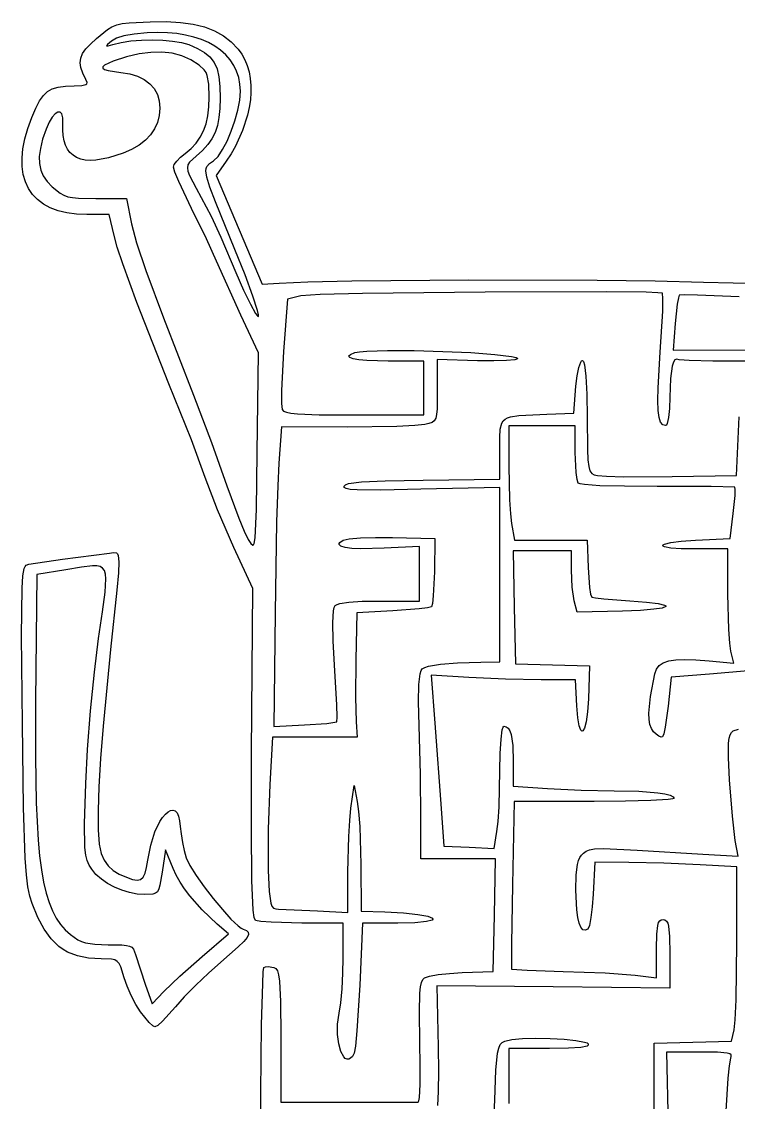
# Model space of a CAD drawing. Extents: x 412 to 1363, y 27 to 567.
# Drawn here: x 412.5 to 619.1, y 206.5 to 518 of the extents above; entities that cross this region are included whole.
import ezdxf

# ---------------------------------------------------------------- set-up
doc = ezdxf.new("R2010")
doc.units = 0

msp = doc.modelspace()

# ---------------------------------------------------------------- linework, layer by layer
at = {"layer": 'Layer 1'}
for p, q in [((439.877803, 517.103623), (441.480821, 517.471768)), ((441.480821, 517.471768), (443.499453, 517.705523)), ((443.499453, 517.705523), (449.49784, 517.99274)), ((449.49784, 517.99274), (454.129234, 518.039152)), ((454.129234, 518.039152), (458.263938, 517.814208)), ((458.263938, 517.814208), (461.942866, 517.305132)), ((461.942866, 517.305132), (465.206928, 516.49915)), ((434.05044, 513.17276), (437.204321, 515.741286)), ((437.204321, 515.741286), (438.511826, 516.545368)), ((438.511826, 516.545368), (439.877803, 517.103623)), ((444.951415, 514.433833), (441.980616, 513.931271)), ((448.69819, 514.7782), (444.951415, 514.433833)), ((451.66342, 514.883043), (448.69819, 514.7782)), ((454.492499, 514.811388), (451.66342, 514.883043)), ((457.177817, 514.568009), (454.492499, 514.811388)), ((459.711763, 514.157677), (457.177817, 514.568009)), ((462.086728, 513.585162), (459.711763, 514.157677)), ((465.206928, 516.49915), (468.097034, 515.383487)), ((468.097034, 515.383487), (470.654098, 513.94537)), ((430.976283, 510.160339), (432.301174, 511.586597)), ((432.301174, 511.586597), (434.05044, 513.17276)), ((437.236419, 511.472), (436.92308, 511.03146)), ((436.92308, 511.03146), (437.432408, 511.048082)), ((438.33769, 512.44484), (437.236419, 511.472)), ((437.432408, 511.048082), (438.79914, 511.44673)), ((439.77848, 513.268834), (438.33769, 512.44484)), ((438.79914, 511.44673), (441.215753, 512.044875)), ((441.980616, 513.931271), (439.77848, 513.268834)), ((441.215753, 512.044875), (443.993553, 512.470311)), ((443.993553, 512.470311), (446.996727, 512.723246)), ((446.996727, 512.723246), (450.089465, 512.803889)), ((450.089465, 512.803889), (453.135956, 512.71245)), ((453.135956, 512.71245), (456.00039, 512.449137)), ((456.00039, 512.449137), (458.546955, 512.014161)), ((458.546955, 512.014161), (460.63984, 511.40773)), ((460.63984, 511.40773), (463.149917, 510.337482)), ((464.2951, 512.855236), (462.086728, 513.585162)), ((466.32927, 511.972671), (464.2951, 512.855236)), ((468.181627, 510.942237), (466.32927, 511.972671)), ((469.844562, 509.768708), (468.181627, 510.942237)), ((470.654098, 513.94537), (472.919029, 512.172022)), ((472.919029, 512.172022), (474.93274, 510.05067)), ((429.534117, 507.532779), (430.05939, 508.830296)), ((430.05939, 508.830296), (430.976283, 510.160339)), ((442.716259, 507.88868), (438.89949, 506.65418)), ((446.319724, 508.730461), (442.716259, 507.88868)), ((449.712747, 509.179392), (446.319724, 508.730461)), ((452.898189, 509.235343), (449.712747, 509.179392)), ((455.878912, 508.898181), (452.898189, 509.235343)), ((458.657779, 508.167778), (455.878912, 508.898181)), ((461.237651, 507.044001), (458.657779, 508.167778)), ((463.149917, 510.337482), (465.175527, 509.177181)), ((465.175527, 509.177181), (466.761872, 507.849937)), ((466.761872, 507.849937), (467.95415, 506.27886)), ((471.310462, 508.456853), (469.844562, 509.768708)), ((472.57172, 507.011445), (471.310462, 508.456853)), ((474.93274, 510.05067), (475.962976, 508.625696)), ((475.962976, 508.625696), (476.820071, 507.061445)), ((429.384087, 506.204097), (429.534117, 507.532779)), ((429.592923, 504.78056), (429.384087, 506.204097)), ((430.144246, 503.198477), (429.592923, 504.78056)), ((435.854806, 505.046994), (435.85404, 504.634571)), ((436.366042, 505.515928), (435.854806, 505.046994)), ((438.89949, 506.65418), (436.366042, 505.515928)), ((463.62139, 505.52672), (461.237651, 507.044001)), ((465.113377, 504.147355), (463.62139, 505.52672)), ((467.95415, 506.27886), (468.797562, 504.387061)), ((473.620723, 505.437255), (472.57172, 507.011445)), ((474.449862, 503.739054), (473.620723, 505.437255)), ((476.820071, 507.061445), (477.505434, 505.370865)), ((477.505434, 505.370865), (478.02047, 503.566906)), ((431.02168, 501.39416), (430.144246, 503.198477)), ((435.85404, 504.634571), (436.368852, 504.27095)), ((436.368852, 504.27095), (437.404351, 503.948419)), ((437.404351, 503.948419), (441.05784, 503.39578)), ((441.05784, 503.39578), (443.63788, 502.969042)), ((443.63788, 502.969042), (445.899562, 502.281162)), ((445.899562, 502.281162), (447.83488, 501.339461)), ((465.621231, 503.37246), (465.113377, 504.147355)), ((465.995094, 502.461806), (465.621231, 503.37246)), ((466.415146, 499.996379), (465.995094, 502.461806)), ((468.797562, 504.387061), (469.337308, 502.097649)), ((469.337308, 502.097649), (469.618587, 499.333735)), ((475.051526, 501.921613), (474.449862, 503.739054)), ((475.418106, 499.989705), (475.051526, 501.921613)), ((478.02047, 503.566906), (478.366586, 501.662517)), ((478.366586, 501.662517), (478.54519, 499.670649)), ((419.928471, 497.902267), (421.315821, 498.68046)), ((421.315821, 498.68046), (423.0026, 499.160891)), ((423.0026, 499.160891), (425.084847, 499.415501)), ((425.084847, 499.415501), (427.6586, 499.51623)), ((427.6586, 499.51623), (429.822382, 499.623091)), ((429.822382, 499.623091), (430.99788, 499.912386)), ((430.99788, 499.912386), (431.264839, 500.15325)), ((431.344508, 500.473086), (431.02168, 501.39416)), ((431.264839, 500.15325), (431.344508, 500.473086)), ((447.83488, 501.339461), (449.435829, 500.15126)), ((449.435829, 500.15126), (450.694404, 498.72388)), ((450.694404, 498.72388), (451.602601, 497.064643)), ((466.52214, 496.27738), (466.415146, 499.996379)), ((469.618587, 499.333735), (469.6866, 496.01843)), ((475.54199, 497.9481), (475.418106, 499.989705)), ((478.54519, 499.670649), (478.557689, 497.604251)), ((417.667907, 495.164843), (418.744513, 496.754375)), ((418.744513, 496.754375), (419.928471, 497.902267)), ((451.602601, 497.064643), (452.152415, 495.180869)), ((466.428319, 493.443903), (466.52214, 496.27738)), ((469.6866, 496.01843), (469.593718, 493.014682)), ((474.799474, 492.496938), (475.345545, 495.381546)), ((475.345545, 495.381546), (475.54199, 497.9481)), ((478.405489, 495.476271), (478.089997, 493.299661)), ((478.557689, 497.604251), (478.405489, 495.476271)), ((415.4526, 490.3731), (416.602615, 493.061731)), ((416.602615, 493.061731), (417.667907, 495.164843)), ((452.152415, 495.180869), (452.33584, 493.07988)), ((452.33584, 493.07988), (452.163347, 490.96912)), ((466.138641, 490.898576), (466.428319, 493.443903)), ((469.593718, 493.014682), (469.337795, 490.4103)), ((473.968673, 489.462427), (474.799474, 492.496938)), ((478.089997, 493.299661), (477.612621, 491.087368)), ((414.288582, 487.218567), (415.4526, 490.3731)), ((421.25763, 490.49739), (420.379663, 489.022911)), ((422.121376, 491.490827), (421.25763, 490.49739)), ((422.918645, 491.986356), (422.121376, 491.490827)), ((423.597181, 491.967116), (422.918645, 491.986356)), ((424.10473, 491.416244), (423.597181, 491.967116)), ((424.389034, 490.316876), (424.10473, 491.416244)), ((424.39784, 488.65215), (424.389034, 490.316876)), ((452.163347, 490.96912), (451.652694, 488.987585)), ((465.640785, 488.612545), (466.138641, 490.898576)), ((469.337795, 490.4103), (468.889918, 488.135303)), ((472.918039, 486.446168), (473.968673, 489.462427)), ((477.612621, 491.087368), (476.177844, 486.607536)), ((413.427973, 484.2237), (414.288582, 487.218567)), ((419.53973, 487.08425), (418.541618, 484.125972)), ((420.379663, 489.022911), (419.53973, 487.08425)), ((424.337327, 486.842889), (424.39784, 488.65215)), ((424.438027, 485.199583), (424.337327, 486.842889)), ((450.808493, 487.140853), (449.635359, 485.434506)), ((451.652694, 488.987585), (450.808493, 487.140853)), ((463.971244, 484.702947), (464.922426, 486.556954)), ((464.922426, 486.556954), (465.640785, 488.612545)), ((468.221174, 486.119709), (467.302649, 484.293536)), ((468.889918, 488.135303), (468.221174, 486.119709)), ((471.712467, 483.616312), (472.918039, 486.446168)), ((476.177844, 486.607536), (474.112411, 482.140371)), ((412.867337, 481.394552), (413.427973, 484.2237)), ((418.541618, 484.125972), (417.882452, 481.506191)), ((424.6981, 483.723136), (424.438027, 485.199583)), ((425.115709, 482.41445), (424.6981, 483.723136)), ((448.137903, 483.874125), (446.320739, 482.46529)), ((449.635359, 485.434506), (448.137903, 483.874125)), ((461.321118, 481.484266), (462.774915, 483.02167)), ((462.774915, 483.02167), (463.971244, 484.702947)), ((467.302649, 484.293536), (466.105431, 482.586803)), ((470.416854, 481.141013), (471.712467, 483.616312)), ((412.603237, 478.737172), (412.867337, 481.394552)), ((417.882452, 481.506191), (417.566854, 479.181357)), ((425.689015, 481.27443), (425.115709, 482.41445)), ((426.416181, 480.303979), (425.689015, 481.27443)), ((427.295369, 479.504001), (426.416181, 480.303979)), ((441.74574, 480.12458), (437.551885, 478.753302)), ((444.188481, 481.213581), (441.74574, 480.12458)), ((446.320739, 482.46529), (444.188481, 481.213581)), ((458.281573, 478.974751), (459.59753, 480.06188)), ((459.59753, 480.06188), (461.321118, 481.484266)), ((464.600606, 480.929528), (462.75926, 479.25173)), ((466.105431, 482.586803), (464.600606, 480.929528)), ((469.096096, 479.188425), (470.416854, 481.141013)), ((472.846717, 479.943913), (471.42758, 477.78947)), ((474.112411, 482.140371), (472.846717, 479.943913)), ((412.632238, 476.257611), (412.603237, 478.737172)), ((417.566854, 479.181357), (417.599444, 477.10792)), ((417.599444, 477.10792), (417.984845, 475.24233)), ((428.32474, 478.8754), (427.295369, 479.504001)), ((429.502456, 478.419079), (428.32474, 478.8754)), ((430.82668, 478.135941), (429.502456, 478.419079)), ((432.295573, 478.026891), (430.82668, 478.135941)), ((433.907296, 478.092832), (432.295573, 478.026891)), ((437.551885, 478.753302), (433.907296, 478.092832)), ((456.20834, 476.0906), (456.475769, 476.858803)), ((456.475769, 476.858803), (457.203916, 477.863623)), ((457.203916, 477.863623), (458.281573, 478.974751)), ((460.43004, 476.743409), (460.274479, 475.926348)), ((460.895994, 477.502529), (460.43004, 476.743409)), ((462.75926, 479.25173), (460.895994, 477.502529)), ((465.895296, 476.261636), (466.659328, 477.105147)), ((466.659328, 477.105147), (467.81509, 477.9267)), ((467.81509, 477.9267), (469.096096, 479.188425)), ((471.42758, 477.78947), (468.57083, 473.72207)), ((412.950902, 473.96192), (412.632238, 476.257611)), ((413.555793, 471.856149), (412.950902, 473.96192)), ((417.984845, 475.24233), (418.727678, 473.541039)), ((418.727678, 473.541039), (419.832566, 471.960495)), ((456.62488, 474.693443), (456.20834, 476.0906)), ((457.759024, 471.976114), (456.62488, 474.693443)), ((460.274479, 475.926348), (460.429265, 474.950151)), ((460.429265, 474.950151), (460.894355, 473.713622)), ((460.894355, 473.713622), (462.75526, 470.05479)), ((465.601577, 475.068267), (465.684736, 475.729177)), ((465.85675, 473.197138), (465.601577, 475.068267)), ((465.684736, 475.729177), (465.895296, 476.261636)), ((468.57083, 473.72207), (475.2098, 458.02677)), ((414.443475, 469.94635), (413.555793, 471.856149)), ((419.832566, 471.960495), (421.30413, 470.45715)), ((421.30413, 470.45715), (423.602838, 468.589015)), ((461.48725, 464.1484), (457.759024, 471.976114)), ((466.739398, 470.320347), (465.85675, 473.197138)), ((415.61051, 468.238573), (414.443475, 469.94635)), ((417.053463, 466.738868), (415.61051, 468.238573)), ((423.602838, 468.589015), (424.656801, 467.993518)), ((424.656801, 467.993518), (425.81055, 467.579941)), ((425.81055, 467.579941), (427.186622, 467.315443)), ((427.186622, 467.315443), (428.907552, 467.167179)), ((462.75526, 470.05479), (467.09257, 461.92829)), ((468.328101, 466.109995), (466.739398, 470.320347)), ((418.768897, 465.453286), (417.053463, 466.738868)), ((420.753375, 464.387878), (418.768897, 465.453286)), ((423.003461, 463.548695), (420.753375, 464.387878)), ((428.907552, 467.167179), (433.87413, 467.08798)), ((433.87413, 467.08798), (442.666, 467.088)), ((442.666, 467.088), (444.18686, 459.73756)), ((473.938, 452.377), (468.328101, 466.109995)), ((425.515718, 462.941787), (423.003461, 463.548695)), ((428.28671, 462.573205), (425.515718, 462.941787)), ((431.313, 462.449), (428.28671, 462.573205)), ((437.70177, 462.44879), (431.313, 462.449)), ((439.10783, 456.39861), (437.70177, 462.44879)), ((465.774605, 455.388802), (461.48725, 464.1484)), ((467.09257, 461.92829), (469.879079, 455.886715)), ((444.18686, 459.73756), (445.555108, 454.295428)), ((475.2098, 458.02677), (481.84873, 442.33147)), ((440.06074, 453.000493), (439.10783, 456.39861)), ((468.66948, 449.0339), (465.774605, 455.388802)), ((469.879079, 455.886715), (474.25702, 445.70739)), ((441.615948, 448.220689), (440.06074, 453.000493)), ((445.555108, 454.295428), (448.253998, 446.272606)), ((473.93786, 452.37519), (473.938, 452.377)), ((476.875743, 445.023052), (473.93786, 452.37519)), ((475.659, 433.4713), (468.66948, 449.0339)), ((445.67172, 437.05491), (441.615948, 448.220689)), ((448.253998, 446.272606), (453.379719, 432.634537)), ((474.25702, 445.70739), (476.473149, 440.648571)), ((479.136478, 438.930506), (476.875743, 445.023052)), ((481.84873, 442.33147), (486.7543, 442.69409)), ((486.7543, 442.69409), (494.978033, 443.064326)), ((494.978033, 443.064326), (507.629681, 443.344066)), ((507.629681, 443.344066), (541.391975, 443.621176)), ((541.391975, 443.621176), (578.391681, 443.503661)), ((578.391681, 443.503661), (595.090095, 443.290119)), ((595.090095, 443.290119), (608.9793, 442.96976)), ((608.9793, 442.96976), (648.273278, 441.983933)), ((476.473149, 440.648571), (478.433119, 436.577629)), ((498.502684, 439.354181), (492.94543, 439.00965)), ((510.723872, 439.657941), (498.502684, 439.354181)), ((546.099107, 440.079831), (510.723872, 439.657941)), ((580.953255, 440.148683), (546.099107, 440.079831)), ((592.523082, 440.011146), (580.953255, 440.148683)), ((595.852862, 439.892461), (592.523082, 440.011146)), ((597.16843, 439.73786), (595.852862, 439.892461)), ((597.312596, 438.240482), (597.16843, 439.73786)), ((603.542778, 439.260918), (602.0117, 439.1656)), ((607.312775, 439.20138), (603.542778, 439.260918)), ((454.882596, 413.61824), (445.67172, 437.05491)), ((478.433119, 436.577629), (479.924389, 433.909567)), ((480.497043, 434.731352), (479.136478, 438.930506)), ((489.07774, 438.06351), (487.97662, 422.90911)), ((492.94543, 439.00965), (489.07774, 438.06351)), ((597.246545, 434.534551), (597.312596, 438.240482)), ((601.457879, 436.60287), (600.88392, 431.04761)), ((601.755802, 438.391478), (601.457879, 436.60287)), ((602.0117, 439.1656), (601.755802, 438.391478)), ((619.3004, 438.68129), (607.312775, 439.20138)), ((480.73979, 422.55116), (475.659, 433.4713)), ((479.924389, 433.909567), (480.427843, 433.231305)), ((480.427843, 433.231305), (480.73442, 433.05939)), ((480.770069, 433.53986), (480.497043, 434.731352)), ((480.73442, 433.05939), (480.770069, 433.53986)), ((596.5632, 422.72936), (597.246545, 434.534551)), ((453.379719, 432.634537), (462.02846, 410.34666)), ((600.88392, 431.04761), (600.2955, 423.36129)), ((480.39675, 393.75236), (480.73979, 422.55116)), ((487.97662, 422.90911), (487.415904, 411.754004)), ((506.799093, 421.662612), (507.272925, 422.125692)), ((506.843003, 421.446726), (506.799093, 421.662612)), ((507.067542, 421.242965), (506.843003, 421.446726)), ((508.038757, 420.876888), (507.067542, 421.242965)), ((507.272925, 422.125692), (508.52855, 422.62207)), ((509.673225, 420.574516), (508.038757, 420.876888)), ((508.52855, 422.62207), (509.882386, 422.875747)), ((511.93143, 420.345987), (509.673225, 420.574516)), ((509.882386, 422.875747), (511.985853, 423.061951)), ((511.985853, 423.061951), (517.97973, 423.248666)), ((517.97973, 423.248666), (525.586279, 423.215664)), ((525.586279, 423.215664), (533.881599, 422.99639)), ((543.86885, 420.30626), (532.26515, 420.66694)), ((532.26515, 420.66694), (532.26583, 411.65957)), ((533.881599, 422.99639), (541.941787, 422.624293)), ((541.941787, 422.624293), (548.842943, 422.132819)), ((548.842943, 422.132819), (553.661165, 421.555415)), ((554.61338, 420.557481), (552.214456, 420.322053)), ((553.661165, 421.555415), (555.000456, 421.244943)), ((555.252177, 420.725822), (554.61338, 420.557481)), ((555.000456, 421.244943), (555.47255, 420.92553)), ((555.47255, 420.92553), (555.252177, 420.725822)), ((595.942979, 412.4646), (596.5632, 422.72936)), ((600.2955, 423.36129), (631.1845, 423.42639)), ((601.351014, 420.758758), (600.786748, 420.512786)), ((602.01573, 420.60138), (601.351014, 420.758758)), ((604.844338, 420.385039), (602.01573, 420.60138)), ((518.161, 420.151), (511.93143, 420.345987)), ((528.399, 420.151), (518.161, 420.151)), ((528.399, 412.413), (528.399, 420.151)), ((548.543654, 420.233545), (543.86885, 420.30626)), ((552.214456, 420.322053), (548.543654, 420.233545)), ((572.587634, 415.974299), (573.06319, 418.371821)), ((573.06319, 418.371821), (573.607558, 419.91517)), ((573.607558, 419.91517), (573.888988, 420.302559)), ((573.888988, 420.302559), (574.16775, 420.39964)), ((574.16775, 420.39964), (574.450275, 420.051773)), ((574.450275, 420.051773), (574.704927, 419.15115)), ((574.704927, 419.15115), (575.120242, 415.819599)), ((599.944994, 418.752414), (599.461318, 415.203499)), ((600.319289, 419.84887), (599.944994, 418.752414)), ((600.786748, 420.512786), (600.319289, 419.84887)), ((611.696142, 420.216175), (604.844338, 420.385039)), ((633.35593, 420.08879), (611.696142, 420.216175)), ((572.23388, 412.92731), (572.587634, 415.974299)), ((575.120242, 415.819599), (575.392957, 410.660919)), ((599.461318, 415.203499), (599.30657, 409.74928)), ((461.39732, 397.45411), (454.882596, 413.61824)), ((487.415904, 411.754004), (487.414172, 408.008605)), ((528.399, 404.676), (528.399, 412.413)), ((532.26583, 411.65957), (532.207967, 406.462279)), ((571.58928, 405.18984), (572.23388, 412.92731)), ((595.865604, 408.787446), (595.942979, 412.4646)), ((462.02846, 410.34666), (467.169231, 396.718343)), ((575.392957, 410.660919), (575.50233, 403.93104)), ((595.951246, 405.96799), (595.865604, 408.787446)), ((599.30657, 409.74928), (599.210256, 406.510159)), ((487.414172, 408.008605), (487.61409, 406.21501)), ((487.61409, 406.21501), (488.002158, 405.783169)), ((488.002158, 405.783169), (488.786439, 405.437105)), ((488.786439, 405.437105), (490.084136, 405.168127)), ((490.084136, 405.168127), (492.01245, 404.967544)), ((492.01245, 404.967544), (498.229731, 404.736795)), ((532.207967, 406.462279), (532.074036, 404.833432)), ((563.8539, 404.9243), (571.58928, 405.18984)), ((596.205802, 403.921893), (595.951246, 405.96799)), ((599.210256, 406.510159), (598.944345, 403.920174)), ((498.229731, 404.736795), (508.37589, 404.67533)), ((508.37589, 404.67533), (528.399, 404.676)), ((528.7211, 401.88929), (525.852502, 401.595816)), ((529.885565, 402.159599), (528.7211, 401.88929)), ((530.762259, 402.47672), (529.885565, 402.159599)), ((531.392014, 402.9531), (530.762259, 402.47672)), ((531.815662, 403.701189), (531.392014, 402.9531)), ((532.074036, 404.833432), (531.815662, 403.701189)), ((550.450872, 400.586854), (550.885281, 402.311622)), ((550.885281, 402.311622), (551.272249, 402.949401)), ((551.272249, 402.949401), (551.802068, 403.459465)), ((551.802068, 403.459465), (552.496991, 403.858332)), ((552.496991, 403.858332), (553.379276, 404.162519)), ((553.379276, 404.162519), (555.794954, 404.552918)), ((555.794954, 404.552918), (563.8539, 404.9243)), ((575.50233, 403.93104), (575.580128, 394.670768)), ((596.635168, 402.564815), (596.205802, 403.921893)), ((597.245238, 401.812417), (596.635168, 402.564815)), ((598.543381, 402.202511), (598.30305, 401.740548)), ((598.944345, 403.920174), (598.543381, 402.202511)), ((618.91734, 395.69943), (619.29059, 404.1581)), ((487.3588, 401.19653), (486.60398, 390.81443)), ((506.2673, 401.16143), (487.3588, 401.19653)), ((520.662819, 401.360761), (506.2673, 401.16143)), ((525.852502, 401.595816), (520.662819, 401.360761)), ((550.320794, 398.153025), (550.450872, 400.586854)), ((562.438, 401.579), (552.895, 401.579)), ((552.895, 401.579), (552.895, 389.859)), ((571.98081, 401.57894), (562.438, 401.579)), ((572.01981, 393.85745), (571.98081, 401.57894)), ((598.04191, 401.58036), (597.245238, 401.812417)), ((598.30305, 401.740548), (598.04191, 401.58036)), ((465.35077, 386.62821), (461.39732, 397.45411)), ((467.169231, 396.718343), (471.6174, 384.23436)), ((550.317, 394.878), (550.320794, 398.153025)), ((618.54409, 387.2408), (618.91734, 395.69943)), ((480.159984, 377.415597), (480.39675, 393.75236)), ((550.3171, 386.15266), (550.317, 394.878)), ((572.293736, 388.084081), (572.01981, 393.85745)), ((575.580128, 394.670768), (575.701644, 391.774019)), ((486.60398, 390.81443), (486.285654, 384.195177)), ((552.895, 389.859), (553.135801, 380.175652)), ((575.701644, 391.774019), (575.921762, 389.784515)), ((575.921762, 389.784515), (576.273124, 388.515995)), ((468.962569, 377.316938), (465.35077, 386.62821)), ((572.569461, 386.078695), (572.293736, 388.084081)), ((576.273124, 388.515995), (576.788371, 387.782199)), ((576.788371, 387.782199), (577.500146, 387.396868)), ((577.500146, 387.396868), (578.44109, 387.17374)), ((578.44109, 387.17374), (581.03257, 386.983232)), ((581.03257, 386.983232), (585.949691, 386.87384)), ((585.949691, 386.87384), (599.93929, 386.93043)), ((599.93929, 386.93043), (618.54409, 387.2408)), ((471.6174, 384.23436), (475.068781, 374.875129)), ((486.285654, 384.195177), (485.976929, 373.847266)), ((505.4511, 384.14485), (505.843406, 384.539048)), ((505.473177, 383.739012), (505.4511, 384.14485)), ((506.008189, 383.428081), (505.473177, 383.739012)), ((505.843406, 384.539048), (506.731064, 384.866724)), ((507.191747, 383.206561), (506.008189, 383.428081)), ((506.731064, 384.866724), (510.401343, 385.353546)), ((509.159463, 383.068958), (507.191747, 383.206561)), ((510.401343, 385.353546), (517.279749, 385.667398)), ((527.5841, 383.2478), (515.989805, 383.023518)), ((517.279749, 385.667398), (528.1841, 385.87036)), ((550.317, 383.794), (527.5841, 383.2478)), ((528.1841, 385.87036), (550.3171, 386.15266)), ((550.317, 358.641), (550.317, 383.794)), ((572.89923, 385.04633), (572.569461, 386.078695)), ((573.451876, 384.799448), (572.89923, 385.04633)), ((574.691025, 384.587627), (573.451876, 384.799448)), ((579.165018, 384.271862), (574.691025, 384.587627)), ((586.193566, 384.104429), (579.165018, 384.271862)), ((595.64903, 384.09072), (586.193566, 384.104429)), ((611.258696, 384.075711), (595.64903, 384.09072)), ((618.02383, 383.85131), (611.258696, 384.075711)), ((618.134985, 383.138371), (618.02383, 383.85131)), ((515.989805, 383.023518), (509.159463, 383.068958)), ((553.135801, 380.175652), (553.396479, 376.135707)), ((617.60185, 376.27979), (618.092448, 381.473176)), ((618.092448, 381.473176), (618.134985, 383.138371)), ((473.63954, 366.51081), (468.962569, 377.316938)), ((479.802256, 369.273089), (480.159984, 377.415597)), ((475.068781, 374.875129), (476.630939, 371.157958)), ((485.976929, 373.847266), (485.52936, 347.63303)), ((553.396479, 376.135707), (553.71483, 373.3524)), ((616.71308, 369.08157), (617.60185, 376.27979)), ((476.630939, 371.157958), (477.81301, 368.75946)), ((553.71483, 373.3524), (554.5347, 368.56591)), ((477.81301, 368.75946), (478.54071, 367.604833)), ((478.54071, 367.604833), (479.095841, 367.121991)), ((479.317588, 367.218539), (479.506867, 367.586292)), ((479.506867, 367.586292), (479.802256, 369.273089)), ((504.006667, 367.302231), (504.018953, 367.581762)), ((504.018953, 367.581762), (504.218115, 367.887023)), ((504.218115, 367.887023), (505.1931, 368.57157)), ((505.1931, 368.57157), (506.910393, 368.953048)), ((506.910393, 368.953048), (510.156633, 369.22609)), ((510.156633, 369.22609), (514.466481, 369.365303)), ((514.466481, 369.365303), (519.3746, 369.34529)), ((519.3746, 369.34529), (531.6223, 369.08327)), ((531.6223, 369.08327), (531.44152, 359.48182)), ((554.5347, 368.56591), (564.9956, 368.56587)), ((564.9956, 368.56587), (575.4565, 368.56583)), ((575.4565, 368.56583), (575.7625, 360.66955)), ((597.804907, 367.460795), (599.583769, 367.885656)), ((599.583769, 367.885656), (602.55054, 368.266885)), ((602.55054, 368.266885), (606.70548, 368.56574)), ((606.70548, 368.56574), (616.71308, 369.08157)), ((424.257962, 363.13642), (437.83198, 364.85769)), ((437.83198, 364.85769), (438.999762, 365.009207)), ((438.999762, 365.009207), (439.83607, 364.904695)), ((439.83607, 364.904695), (440.131166, 364.634762)), ((440.131166, 364.634762), (440.344887, 364.154823)), ((479.07501, 354.64011), (473.63954, 366.51081)), ((479.095841, 367.121991), (479.317588, 367.218539)), ((504.526701, 366.823531), (504.006667, 367.302231)), ((505.746163, 366.457261), (504.526701, 366.823531)), ((507.632997, 366.20976), (505.746163, 366.457261)), ((510.155152, 366.087366), (507.632997, 366.20976)), ((516.9772, 366.24325), (510.155152, 366.087366)), ((527.11, 366.799), (516.9772, 366.24325)), ((527.11, 358.914), (527.11, 366.799)), ((562.532, 365.471), (554.119, 365.471)), ((554.119, 365.471), (554.47422, 349.2224)), ((570.944, 365.471), (562.532, 365.471)), ((570.94414, 359.92581), (570.944, 365.471)), ((597.213693, 367.03104), (597.36086, 367.244108)), ((597.363371, 366.826434), (597.213693, 367.03104)), ((597.36086, 367.244108), (597.804907, 367.460795)), ((597.809864, 366.635133), (597.363371, 366.826434)), ((599.59316, 366.311814), (597.809864, 366.635133)), ((602.563319, 366.099823), (599.59316, 366.311814)), ((606.72008, 366.0379), (602.563319, 366.099823)), ((616.067, 366.089), (606.72008, 366.0379)), ((616.06745, 353.01319), (616.067, 366.089)), ((413.804688, 361.332956), (414.54208, 361.67642)), ((414.54208, 361.67642), (424.257962, 363.13642)), ((440.344887, 364.154823), (440.530199, 362.370265)), ((440.530199, 362.370265), (440.395987, 359.161691)), ((412.610276, 354.702233), (412.857102, 358.306389)), ((412.857102, 358.306389), (413.249134, 360.363122)), ((413.249134, 360.363122), (413.505326, 360.955118)), ((413.505326, 360.955118), (413.804688, 361.332956)), ((416.8819, 358.67102), (416.51255, 322.09332)), ((425.26193, 360.03647), (416.8819, 358.67102)), ((429.697851, 360.787675), (425.26193, 360.03647)), ((432.928881, 361.192243), (429.697851, 360.787675)), ((434.135234, 361.174434), (432.928881, 361.192243)), ((435.091569, 360.961841), (434.135234, 361.174434)), ((435.814955, 360.518421), (435.091569, 360.961841)), ((436.322461, 359.808133), (435.814955, 360.518421)), ((436.631156, 358.794935), (436.322461, 359.808133)), ((436.758107, 357.442785), (436.631156, 358.794935)), ((440.395987, 359.161691), (439.946236, 354.139773)), ((527.11, 351.029), (527.11, 358.914)), ((531.44152, 359.48182), (531.112268, 352.53943)), ((550.31702, 333.48926), (550.317, 358.641)), ((571.183425, 355.05233), (570.94414, 359.92581)), ((575.7625, 360.66955), (576.19143, 354.922421)), ((436.535053, 353.577465), (436.758107, 357.442785)), ((412.478983, 341.009537), (412.610276, 354.702233)), ((435.789848, 347.923838), (436.535053, 353.577465)), ((439.946236, 354.139773), (438.11605, 337.09859)), ((478.76657, 307.18371), (479.07501, 354.64011)), ((531.112268, 352.53943), (530.855184, 350.301941)), ((571.75856, 351.12211), (571.183425, 355.05233)), ((576.19143, 354.922421), (576.487655, 353.041562)), ((576.487655, 353.041562), (576.79322, 352.19333)), ((576.79322, 352.19333), (577.885298, 351.924702)), ((616.315894, 342.783956), (616.06745, 353.01319)), ((502.381602, 348.186259), (502.599516, 349.190088)), ((502.599516, 349.190088), (502.89427, 349.74037)), ((502.89427, 349.74037), (503.383942, 350.04132)), ((503.383942, 350.04132), (504.192931, 350.302659)), ((504.192931, 350.302659), (506.762569, 350.705864)), ((506.762569, 350.705864), (510.590607, 350.948717)), ((510.590607, 350.948717), (515.66447, 351.02995)), ((515.66447, 351.02995), (527.11, 351.029)), ((529.486104, 349.072627), (527.030524, 348.775239)), ((530.57438, 349.33102), (529.486104, 349.072627)), ((530.855184, 350.301941), (530.57438, 349.33102)), ((554.47422, 349.2224), (554.82944, 332.9737)), ((572.57298, 347.86359), (571.75856, 351.12211)), ((577.885298, 351.924702), (580.32306, 351.621977)), ((580.32306, 351.621977), (587.79202, 351.06264)), ((587.79202, 351.06264), (592.591942, 350.724267)), ((592.591942, 350.724267), (595.901107, 350.323019)), ((597.092557, 349.020754), (594.647191, 348.646733)), ((595.901107, 350.323019), (597.740365, 349.886769)), ((598.130565, 349.44339), (597.092557, 349.020754)), ((597.740365, 349.886769), (598.115294, 349.664229)), ((598.115294, 349.664229), (598.130565, 349.44339)), ((434.65904, 340.19357), (435.789848, 347.923838)), ((485.52936, 347.63303), (485.20971, 314.83373)), ((502.176184, 344.808458), (502.381602, 348.186259)), ((509.06058, 347.63932), (508.80623, 334.11722)), ((519.47428, 348.21051), (509.06058, 347.63932)), ((527.030524, 348.775239), (519.47428, 348.21051)), ((585.61778, 348.15603), (572.57298, 347.86359)), ((590.815315, 348.349201), (585.61778, 348.15603)), ((594.647191, 348.646733), (590.815315, 348.349201)), ((502.277791, 339.587962), (502.176184, 344.808458)), ((616.584859, 338.898365), (616.315894, 342.783956)), ((412.70873, 315.60082), (412.478983, 341.009537)), ((433.445936, 330.513329), (434.65904, 340.19357)), ((502.6862, 332.50577), (502.277791, 339.587962)), ((438.11605, 337.09859), (435.955915, 314.97646)), ((616.91335, 336.55229), (616.584859, 338.898365)), ((617.75934, 333.16736), (616.91335, 336.55229)), ((508.80623, 334.11722), (508.720345, 323.2793)), ((538.148565, 333.218946), (544.83779, 333.41366)), ((544.83779, 333.41366), (550.31702, 333.48926)), ((597.406527, 333.220012), (599.002949, 333.783176)), ((599.002949, 333.783176), (601.073065, 334.115107)), ((601.073065, 334.115107), (603.664732, 334.227486)), ((603.664732, 334.227486), (606.825808, 334.131996)), ((606.825808, 334.131996), (610.60415, 333.84032)), ((610.60415, 333.84032), (617.75934, 333.16736)), ((432.341984, 319.408895), (433.445936, 330.513329)), ((503.338187, 321.134891), (502.6862, 332.50577)), ((527.310812, 330.054561), (527.592261, 330.965865)), ((527.592261, 330.965865), (527.94279, 331.4717)), ((527.94279, 331.4717), (528.681897, 331.891582)), ((528.681897, 331.891582), (529.790791, 332.258277)), ((529.790791, 332.258277), (533.162807, 332.837255)), ((533.162807, 332.837255), (538.148565, 333.218946)), ((554.82944, 332.9737), (565.51324, 332.67347)), ((565.51324, 332.67347), (576.19704, 332.37323)), ((576.19704, 332.37323), (575.8272, 322.8727)), ((594.98085, 330.02629), (595.443335, 331.353251)), ((595.443335, 331.353251), (596.235941, 332.413931)), ((596.235941, 332.413931), (597.406527, 333.220012)), ((621.8686, 330.9102), (610.7583, 329.99287)), ((526.95134, 326.947887), (527.310812, 330.054561)), ((541.40613, 329.02091), (530.56093, 329.69636)), ((530.56093, 329.69636), (531.6014, 315.86106)), ((551.983929, 328.541825), (541.40613, 329.02091)), ((562.18633, 328.33925), (551.983929, 328.541825)), ((572.12139, 328.33125), (562.18633, 328.33925)), ((572.49999, 320.85175), (572.12139, 328.33125)), ((593.755866, 323.487787), (594.98085, 330.02629)), ((599.648, 329.07555), (598.78052, 320.75195)), ((610.7583, 329.99287), (599.648, 329.07555)), ((526.856738, 322.01637), (526.95134, 326.947887)), ((416.51255, 322.09332), (416.462496, 306.104132)), ((503.429277, 317.590313), (503.338187, 321.134891)), ((508.720345, 323.2793), (508.87053, 316.21052)), ((527.01937, 315.1247), (526.856738, 322.01637)), ((575.8272, 322.8727), (575.579678, 319.086054)), ((593.28832, 318.70333), (593.755866, 323.487787)), ((431.468887, 308.251248), (432.341984, 319.408895)), ((572.781155, 317.386226), (572.49999, 320.85175)), ((575.579678, 319.086054), (575.197443, 316.256526)), ((593.336766, 316.88895), (593.28832, 318.70333)), ((598.78052, 320.75195), (597.96298, 314.709407)), ((413.050687, 291.548044), (412.70873, 315.60082)), ((435.955915, 314.97646), (435.238261, 305.622417)), ((485.20971, 314.83373), (494.03905, 315.32331)), ((494.03905, 315.32331), (500.41202, 315.778996)), ((500.41202, 315.778996), (503.33568, 316.18687)), ((503.33568, 316.18687), (503.429277, 317.590313)), ((508.87053, 316.21052), (509.1892, 311.82596)), ((527.397535, 301.005579), (527.01937, 315.1247)), ((531.6014, 315.86106), (533.42198, 291.19326)), ((551.021753, 313.91538), (551.237504, 314.661313)), ((551.237504, 314.661313), (551.46877, 314.92158)), ((551.46877, 314.92158), (552.141367, 314.7808)), ((552.141367, 314.7808), (552.710007, 314.347391)), ((573.18742, 315.035634), (572.781155, 317.386226)), ((573.675484, 313.773669), (573.18742, 315.035634)), ((575.197443, 316.256526), (574.723798, 314.410417)), ((593.572387, 315.417178), (593.336766, 316.88895)), ((593.994454, 314.256047), (593.572387, 315.417178)), ((597.96298, 314.709407), (597.554782, 312.743632)), ((484.831, 311.826), (484.0062, 298.1565)), ((497.011, 311.826), (484.831, 311.826)), ((509.1892, 311.82596), (497.011, 311.826)), ((550.655685, 311.175731), (551.021753, 313.91538)), ((552.710007, 314.347391), (553.179092, 313.60475)), ((553.179092, 313.60475), (553.553021, 312.536275)), ((553.553021, 312.536275), (554.033015, 309.355412)), ((573.936658, 313.542703), (573.675484, 313.773669)), ((574.202044, 313.574031), (573.936658, 313.542703)), ((574.723798, 314.410417), (574.202044, 313.574031)), ((594.60224, 313.37359), (593.994454, 314.256047)), ((595.401125, 312.617173), (594.60224, 313.37359)), ((596.160152, 312.081575), (595.401125, 312.617173)), ((596.793529, 311.816112), (596.160152, 312.081575)), ((597.21546, 311.8701), (596.793529, 311.816112)), ((597.554782, 312.743632), (597.21546, 311.8701)), ((616.390027, 311.463054), (616.665187, 312.447543)), ((616.665187, 312.447543), (617.053391, 313.134294)), ((617.053391, 313.134294), (617.56015, 313.59801)), ((617.56015, 313.59801), (619.088867, 314.100076)), ((550.408342, 307.121056), (550.655685, 311.175731)), ((554.033015, 309.355412), (554.18519, 304.67198)), ((616.187703, 305.976121), (616.2224, 310.106122)), ((616.2224, 310.106122), (616.390027, 311.463054)), ((416.462496, 306.104132), (416.69546, 292.887376)), ((430.94835, 298.41137), (431.468887, 308.251248)), ((435.238261, 305.622417), (434.765857, 297.484727)), ((478.704405, 285.327271), (478.76657, 307.18371)), ((550.3175, 302.16978), (550.408342, 307.121056)), ((616.51701, 299.45991), (616.187703, 305.976121)), ((550.074207, 291.744031), (550.3175, 302.16978)), ((554.18519, 304.67198), (554.185, 297.686)), ((527.533, 288.3542), (527.397535, 301.005579)), ((617.340279, 289.013166), (616.51701, 299.45991)), ((430.611763, 286.776923), (430.94835, 298.41137)), ((434.765857, 297.484727), (434.541435, 290.622146)), ((484.0062, 298.1565), (483.532451, 285.244918)), ((507.39892, 291.2999), (508.31483, 297.89912)), ((508.31483, 297.89912), (509.23723, 293.25663)), ((554.185, 297.686), (564.04872, 297.01881)), ((564.04872, 297.01881), (573.750823, 296.547604)), ((573.750823, 296.547604), (583.22602, 296.35158)), ((583.22602, 296.35158), (590.390603, 296.19625)), ((590.390603, 296.19625), (595.867507, 295.754677)), ((416.69546, 292.887376), (417.256592, 282.141336)), ((509.23723, 293.25663), (509.602909, 290.389985)), ((554.461, 293.256), (553.92812, 269.2699)), ((577.52912, 293.2566), (554.461, 293.256)), ((586.486065, 293.327829), (577.52912, 293.2566)), ((593.821033, 293.52177), (586.486065, 293.327829)), ((598.777093, 293.808801), (593.821033, 293.52177)), ((595.867507, 295.754677), (597.88238, 295.437995)), ((597.88238, 295.437995), (599.366493, 295.063486)), ((600.126494, 293.977968), (598.777093, 293.808801)), ((599.366493, 295.063486), (600.283567, 294.635728)), ((600.59732, 294.1593), (600.126494, 293.977968)), ((600.283567, 294.635728), (600.59732, 294.1593)), ((413.521101, 276.879526), (413.050687, 291.548044)), ((434.541435, 290.622146), (434.567724, 285.093426)), ((453.909272, 289.602269), (454.675396, 290.272395)), ((454.675396, 290.272395), (455.411704, 290.660633)), ((455.411704, 290.660633), (456.10033, 290.748428)), ((456.10033, 290.748428), (456.72341, 290.517226)), ((456.72341, 290.517226), (457.263077, 289.948476)), ((457.263077, 289.948476), (457.701465, 289.023622)), ((507.043313, 287.814432), (507.39892, 291.2999)), ((509.602909, 290.389985), (509.916724, 286.016624)), ((533.42198, 291.19326), (534.20214, 280.36076)), ((549.810946, 287.467466), (550.074207, 291.744031)), ((430.703887, 279.972278), (430.611763, 286.776923)), ((450.903948, 284.473944), (452.359045, 287.490563)), ((452.359045, 287.490563), (453.1312, 288.668807)), ((453.1312, 288.668807), (453.909272, 289.602269)), ((457.701465, 289.023622), (458.020708, 287.724111)), ((458.020708, 287.724111), (458.20294, 286.03139)), ((506.752076, 283.202694), (507.043313, 287.814432)), ((527.494, 276.748), (527.533, 288.3542)), ((549.48959, 284.58448), (549.810946, 287.467466)), ((618.18157, 282.02141), (617.340279, 289.013166)), ((434.567724, 285.093426), (434.847456, 280.957323)), ((449.686911, 280.70084), (450.903948, 284.473944)), ((458.20294, 286.03139), (458.422328, 283.88639)), ((458.422328, 283.88639), (458.824509, 281.477936)), ((478.861731, 270.481306), (478.704405, 285.327271)), ((483.532451, 285.244918), (483.55158, 273.3976)), ((509.916724, 286.016624), (510.25514, 275.12903)), ((548.66167, 279.75093), (549.48959, 284.58448)), ((417.256592, 282.141336), (417.674331, 277.600548)), ((434.847456, 280.957323), (435.38336, 278.27259)), ((448.85086, 276.31968), (449.686911, 280.70084)), ((458.824509, 281.477936), (459.35223, 279.100745)), ((506.483, 273.002), (506.752076, 283.202694)), ((534.20214, 280.36076), (541.43188, 280.05585)), ((619.03565, 277.49004), (618.18157, 282.02141)), ((417.674331, 277.600548), (418.191044, 273.564295)), ((430.949557, 277.824785), (430.703887, 279.972278)), ((431.349013, 276.217128), (430.949557, 277.824785)), ((435.38336, 278.27259), (436.241775, 276.337977)), ((453.91193, 279.32561), (452.95733, 272.87772)), ((456.14411, 273.96161), (453.91193, 279.32561)), ((459.35223, 279.100745), (459.94824, 277.04953)), ((541.43188, 280.05585), (548.66167, 279.75093)), ((573.344017, 277.078891), (573.815904, 277.772705)), ((573.815904, 277.772705), (574.39425, 278.3327)), ((574.39425, 278.3327), (575.177725, 278.928068)), ((575.177725, 278.928068), (576.112095, 279.351015)), ((576.112095, 279.351015), (577.625266, 279.598899)), ((577.625266, 279.598899), (580.14514, 279.669074)), ((580.14514, 279.669074), (589.916615, 279.26572)), ((589.916615, 279.26572), (608.84975, 278.1198)), ((608.84975, 278.1198), (619.03565, 277.49004)), ((413.854075, 272.139009), (413.521101, 276.879526)), ((431.917792, 274.926769), (431.349013, 276.217128)), ((432.67143, 273.73117), (431.917792, 274.926769)), ((436.241775, 276.337977), (437.388509, 274.710639)), ((437.388509, 274.710639), (438.831723, 273.381266)), ((448.09465, 272.583419), (448.516584, 274.191596)), ((448.516584, 274.191596), (448.85086, 276.31968)), ((459.94824, 277.04953), (461.000548, 274.839185)), ((461.000548, 274.839185), (462.79267, 271.952651)), ((510.25514, 275.12903), (510.35064, 261.64393)), ((538.294, 276.748), (527.494, 276.748)), ((549.09336, 276.74761), (538.294, 276.748)), ((548.73814, 260.49891), (549.09336, 276.74761)), ((572.344658, 272.088804), (572.68434, 275.11448)), ((572.68434, 275.11448), (572.969769, 276.207427)), ((572.969769, 276.207427), (573.344017, 277.078891)), ((577.64827, 275.7203), (577.19755, 266.52)), ((587.5115, 275.7123), (577.64827, 275.7203)), ((597.601806, 275.513371), (587.5115, 275.7123)), ((608.0109, 275.04355), (597.601806, 275.513371)), ((618.647, 274.381), (608.0109, 275.04355)), ((618.64698, 252.48218), (618.647, 274.381)), ((414.278677, 268.63413), (413.854075, 272.139009)), ((418.191044, 273.564295), (418.812374, 269.994864)), ((433.915523, 272.235289), (432.67143, 273.73117)), ((435.46059, 270.8533), (433.915523, 272.235289)), ((438.831723, 273.381266), (440.57958, 272.34055)), ((440.57958, 272.34055), (442.705957, 271.396233)), ((442.705957, 271.396233), (444.407962, 270.809836)), ((446.763335, 270.818799), (447.52894, 271.468153)), ((447.52894, 271.468153), (448.09465, 272.583419)), ((452.95733, 272.87772), (452.340406, 269.180156)), ((457.056096, 271.990972), (456.14411, 273.96161)), ((458.152151, 270.023596), (457.056096, 271.990972)), ((462.79267, 271.952651), (465.097232, 268.675699)), ((483.55158, 273.3976), (483.821561, 267.333269)), ((506.48354, 261.30289), (506.483, 273.002)), ((572.25441, 267.6512), (572.344658, 272.088804)), ((414.814746, 265.994748), (414.278677, 268.63413)), ((418.812374, 269.994864), (419.543965, 266.854539)), ((437.25141, 269.611572), (435.46059, 270.8533)), ((439.232764, 268.536479), (437.25141, 269.611572)), ((441.349432, 267.65439), (439.232764, 268.536479)), ((444.407962, 270.809836), (445.741715, 270.608359)), ((445.741715, 270.608359), (446.763335, 270.818799)), ((452.015359, 268.035404), (451.60375, 267.262603)), ((452.340406, 269.180156), (452.015359, 268.035404)), ((459.437297, 268.053164), (458.152151, 270.023596)), ((460.916554, 266.073356), (459.437297, 268.053164)), ((465.097232, 268.675699), (467.686864, 265.294099)), ((479.255347, 261.932943), (478.861731, 270.481306)), ((553.92812, 269.2699), (553.63728, 252.22795)), ((415.48212, 263.85072), (414.814746, 265.994748)), ((419.543965, 266.854539), (420.391461, 264.105606)), ((443.546196, 266.991676), (441.349432, 267.65439)), ((445.767835, 266.574709), (443.546196, 266.991676)), ((447.95913, 266.42986), (445.767835, 266.574709)), ((450.294334, 266.540643), (447.95913, 266.42986)), ((451.048951, 266.788699), (450.294334, 266.540643)), ((451.60375, 267.262603), (451.048951, 266.788699)), ((464.477484, 262.060343), (460.916554, 266.073356)), ((467.686864, 265.294099), (470.334192, 262.093621)), ((483.821561, 267.333269), (484.259991, 263.9887)), ((572.501819, 262.008619), (572.25441, 267.6512)), ((577.19755, 266.52), (576.940687, 262.882359)), ((417.139708, 259.829998), (415.48212, 263.85072)), ((420.391461, 264.105606), (421.360505, 261.710351)), ((421.360505, 261.710351), (422.456743, 259.63106)), ((468.87511, 257.93401), (464.477484, 262.060343)), ((470.334192, 262.093621), (472.811846, 259.360037)), ((479.546013, 259.79759), (479.255347, 261.932943)), ((484.259991, 263.9887), (484.609428, 263.08183)), ((484.609428, 263.08183), (485.081441, 262.549506)), ((485.081441, 262.549506), (485.702851, 262.289929)), ((485.702851, 262.289929), (486.50048, 262.2013)), ((486.50048, 262.2013), (497.78128, 261.69865)), ((497.78128, 261.69865), (506.48354, 261.30289)), ((572.792576, 259.858699), (572.501819, 262.008619)), ((576.940687, 262.882359), (576.574627, 259.778957)), ((418.951272, 256.453791), (417.139708, 259.829998)), ((422.456743, 259.63106), (423.685817, 257.830017)), ((472.811846, 259.360037), (474.892452, 257.379116)), ((479.90205, 258.96931), (479.546013, 259.79759)), ((481.403645, 258.673646), (479.90205, 258.96931)), ((484.424828, 258.429102), (481.403645, 258.673646)), ((510.35064, 261.64393), (517.11908, 261.44001)), ((517.11908, 261.44001), (522.556004, 261.160145)), ((522.556004, 261.160145), (526.709732, 260.725266)), ((529.129289, 258.621206), (525.844495, 258.300451)), ((526.709732, 260.725266), (529.512093, 260.194653)), ((530.79004, 259.083344), (529.129289, 258.621206)), ((529.512093, 260.194653), (530.894919, 259.627586)), ((531.032703, 259.348907), (530.79004, 259.083344)), ((530.894919, 259.627586), (531.032703, 259.348907)), ((548.38292, 244.25021), (548.73814, 260.49891)), ((573.187802, 258.17864), (572.792576, 259.858699)), ((576.574627, 259.778957), (576.148122, 257.538877)), ((596.076373, 258.343456), (596.413519, 258.853146)), ((596.413519, 258.853146), (596.842843, 259.128736)), ((596.842843, 259.128736), (597.37387, 259.21144)), ((597.37387, 259.21144), (597.911803, 259.118978)), ((597.911803, 259.118978), (598.344364, 258.806309)), ((598.344364, 258.806309), (598.681924, 258.22051)), ((420.9584, 253.688681), (418.951272, 256.453791)), ((423.685817, 257.830017), (425.053371, 256.269508)), ((425.053371, 256.269508), (426.56505, 254.91182)), ((472.11973, 255.11232), (468.87511, 257.93401)), ((474.892452, 257.379116), (475.712809, 256.760208)), ((475.712809, 256.760208), (476.34864, 256.43663)), ((476.34864, 256.43663), (477.274123, 256.066548)), ((477.274123, 256.066548), (477.794715, 255.595851)), ((477.794715, 255.595851), (477.865516, 254.958581)), ((493.27125, 258.1956), (484.424828, 258.429102)), ((505.19655, 258.18), (493.27125, 258.1956)), ((505.18655, 248.1213), (505.19655, 258.18)), ((510.757, 258.18), (509.94853, 240.292)), ((520.86749, 258.18036), (510.757, 258.18)), ((525.844495, 258.300451), (520.86749, 258.18036)), ((573.682324, 256.985151), (573.187802, 258.17864)), ((574.270967, 256.294941), (573.682324, 256.985151)), ((574.948557, 256.124721), (574.270967, 256.294941)), ((575.70992, 256.4912), (574.948557, 256.124721)), ((576.148122, 257.538877), (575.70992, 256.4912)), ((595.522773, 254.997643), (595.821883, 257.558452)), ((595.821883, 257.558452), (596.076373, 258.343456)), ((598.681924, 258.22051), (598.934855, 257.308657)), ((598.934855, 257.308657), (599.228309, 254.295094)), ((423.202682, 251.501252), (420.9584, 253.688681)), ((426.56505, 254.91182), (428.714665, 253.395502)), ((428.714665, 253.395502), (429.746109, 252.882869)), ((429.746109, 252.882869), (430.845855, 252.507641)), ((430.845855, 252.507641), (433.541892, 252.090558)), ((464.4839, 248.5829), (472.11973, 255.11232)), ((476.478145, 252.920488), (474.930174, 251.38775)), ((477.441626, 254.088779), (476.478145, 252.920488)), ((477.865516, 254.958581), (477.441626, 254.088779)), ((595.44, 250.841), (595.522773, 254.997643)), ((599.228309, 254.295094), (599.30769, 249.34223)), ((618.413179, 236.080353), (618.64698, 252.48218)), ((424.426753, 250.613726), (423.202682, 251.501252)), ((425.725707, 249.858089), (424.426753, 250.613726)), ((428.569062, 248.725773), (425.725707, 249.858089)), ((433.541892, 252.090558), (437.38605, 251.98657)), ((437.38605, 251.98657), (441.379128, 251.920088)), ((441.379128, 251.920088), (442.680023, 251.795422)), ((442.680023, 251.795422), (443.620658, 251.57286)), ((443.620658, 251.57286), (444.27866, 251.224694)), ((444.27866, 251.224694), (444.731656, 250.723215)), ((444.731656, 250.723215), (445.33314, 249.14948)), ((474.930174, 251.38775), (469.90116, 246.9651)), ((553.63728, 252.22795), (553.68595, 244.9375)), ((595.44059, 242.47036), (595.44, 250.841)), ((599.30769, 249.34223), (599.308, 239.473)), ((431.774337, 248.070889), (428.569062, 248.725773)), ((435.38312, 247.86002), (431.774337, 248.070889)), ((438.348886, 247.774332), (435.38312, 247.86002)), ((439.312091, 247.572412), (438.348886, 247.774332)), ((440.032391, 247.180165), (439.312091, 247.572412)), ((440.587446, 246.534384), (440.032391, 247.180165)), ((441.054916, 245.571863), (440.587446, 246.534384)), ((445.33314, 249.14948), (448.08699, 240.63828)), ((458.094118, 242.930204), (464.48411, 248.58288)), ((464.48411, 248.58288), (464.4839, 248.5829)), ((469.90116, 246.9651), (466.326604, 243.784162)), ((505.088915, 243.752841), (505.18655, 248.1213)), ((442.03774, 242.44377), (441.054916, 245.571863)), ((466.326604, 243.784162), (462.669946, 240.300162)), ((481.970024, 240.820914), (482.145037, 244.129102)), ((482.145037, 244.129102), (482.32063, 245.37502)), ((482.32063, 245.37502), (482.805784, 245.589428)), ((482.805784, 245.589428), (483.50196, 245.673248)), ((483.50196, 245.673248), (485.15531, 245.44052)), ((485.15531, 245.44052), (485.727181, 245.111144)), ((485.727181, 245.111144), (486.180853, 244.427706)), ((486.180853, 244.427706), (486.529256, 243.261987)), ((486.529256, 243.261987), (486.78532, 241.485764)), ((504.828576, 239.294259), (505.088915, 243.752841)), ((530.036263, 242.915739), (532.542018, 243.366461)), ((532.542018, 243.366461), (535.785304, 243.72456)), ((535.785304, 243.72456), (539.41208, 243.94023)), ((539.41208, 243.94023), (548.38292, 244.25021)), ((553.68595, 244.9375), (558.182341, 244.603902)), ((558.182341, 244.603902), (568.58475, 244.28844)), ((568.58475, 244.28844), (580.700654, 243.852089)), ((580.700654, 243.852089), (589.31675, 243.22805)), ((589.31675, 243.22805), (595.44059, 242.47036)), ((442.891557, 239.994788), (442.03774, 242.44377)), ((444.061419, 237.330602), (442.891557, 239.994788)), ((448.08699, 240.63828), (450.05911, 234.96414)), ((453.45371, 238.50878), (458.094118, 242.930204)), ((462.669946, 240.300162), (459.360195, 236.934907)), ((481.640248, 228.92112), (481.970024, 240.820914)), ((486.78532, 241.485764), (487.072147, 235.588925)), ((509.94853, 240.292), (509.136073, 227.155223)), ((527.449608, 239.824018), (527.737899, 241.084695)), ((527.737899, 241.084695), (528.126498, 241.920097)), ((528.126498, 241.920097), (528.62208, 242.4222)), ((528.62208, 242.4222), (530.036263, 242.915739)), ((565.721, 239.79936), (532.1339, 240.12573)), ((532.1339, 240.12573), (532.52322, 222.41803)), ((445.393256, 234.772808), (444.061419, 237.330602)), ((450.05911, 234.96414), (453.45371, 238.50878)), ((459.360195, 236.934907), (456.82636, 234.1102)), ((504.445179, 235.268072), (504.828576, 239.294259)), ((527.119824, 232.570561), (527.254949, 238.046087)), ((527.254949, 238.046087), (527.449608, 239.824018)), ((599.308, 239.473), (565.721, 239.79936)), ((446.733, 232.643), (445.393256, 234.772808)), ((456.82636, 234.1102), (453.088111, 229.977384)), ((487.072147, 235.588925), (487.14477, 225.71142)), ((503.97837, 232.1968), (504.445179, 235.268072)), ((618.160039, 230.362624), (618.413179, 236.080353)), ((446.73329, 232.64298), (446.733, 232.643)), ((449.255072, 229.546387), (446.73329, 232.64298)), ((503.567666, 229.094628), (503.97837, 232.1968)), ((527.27912, 223.9223), (527.119824, 232.570561)), ((450.262792, 228.60439), (449.255072, 229.546387)), ((450.91863, 228.25842), (450.262792, 228.60439)), ((451.710351, 228.720163), (450.91863, 228.25842)), ((453.088111, 229.977384), (451.710351, 228.720163)), ((481.19124, 190.31162), (481.640248, 228.92112)), ((503.562295, 226.115247), (503.567666, 229.094628)), ((617.85084, 227.39778), (618.160039, 230.362624)), ((487.14477, 225.71142), (487.145, 206.593)), ((503.895762, 223.434958), (503.562295, 226.115247)), ((509.136073, 227.155223), (508.701141, 222.767237)), ((551.75745, 224.20001), (553.762901, 224.659826)), ((553.762901, 224.659826), (556.886893, 224.929249)), ((556.886893, 224.929249), (560.712696, 225.022816)), ((560.712696, 225.022816), (564.823585, 224.955069)), ((564.823585, 224.955069), (568.802832, 224.740546)), ((568.802832, 224.740546), (572.23371, 224.393787)), ((572.23371, 224.393787), (574.699492, 223.929332)), ((617.05469, 224.21221), (617.85084, 227.39778)), ((504.50157, 221.230061), (503.895762, 223.434958)), ((505.313225, 219.676857), (504.50157, 221.230061)), ((508.701141, 222.767237), (508.31832, 220.6904)), ((527.387686, 217.207051), (527.27912, 223.9223)), ((532.52322, 222.41803), (532.604281, 215.486246)), ((549.626438, 220.749572), (549.972176, 222.204079)), ((549.972176, 222.204079), (550.426446, 223.169896)), ((550.426446, 223.169896), (551.013464, 223.788161)), ((551.013464, 223.788161), (551.75745, 224.20001)), ((564.60645, 222.07214), (552.89595, 222.07203)), ((552.89595, 222.07203), (552.896, 206.221)), ((570.11893, 222.137467), (564.60645, 222.07214)), ((573.642704, 222.35381), (570.11893, 222.137467)), ((575.4426, 222.751713), (573.642704, 222.35381)), ((574.699492, 223.929332), (575.440244, 223.657512)), ((575.440244, 223.657512), (575.78345, 223.36172)), ((575.778854, 223.028295), (575.4426, 222.751713)), ((575.78345, 223.36172), (575.778854, 223.028295)), ((594.74759, 195.24884), (594.79629, 223.61954)), ((594.79629, 223.61954), (605.92549, 223.91588)), ((605.92549, 223.91588), (617.05469, 224.21221)), ((505.775466, 219.199733), (505.313225, 219.676857)), ((506.264232, 218.951645), (505.775466, 219.199733)), ((506.771213, 218.95463), (506.264232, 218.951645)), ((507.288096, 219.230726), (506.771213, 218.95463)), ((507.806569, 219.80197), (507.288096, 219.230726)), ((508.31832, 220.6904), (507.806569, 219.80197)), ((549.163678, 215.809943), (549.626438, 220.749572)), ((607.92188, 221.04122), (598.31, 221.041)), ((598.31, 221.041), (598.90773, 196.539)), ((613.003237, 220.984531), (607.92188, 221.04122)), ((615.821687, 220.7396), (613.003237, 220.984531)), ((616.556916, 220.51145), (615.821687, 220.7396)), ((616.467708, 217.075811), (616.90467, 219.23582)), ((616.935931, 220.194129), (616.556916, 220.51145)), ((616.90467, 219.23582), (617.02857, 219.773598)), ((617.02857, 219.773598), (616.935931, 220.194129)), ((527.331333, 211.705354), (527.387686, 217.207051)), ((532.604281, 215.486246), (532.537475, 209.702703)), ((548.84442, 207.22191), (549.163678, 215.809943)), ((616.083102, 213.531245), (616.467708, 217.075811)), ((615.536557, 204.100361), (616.083102, 213.531245)), ((527.126168, 207.98468), (527.331333, 211.705354)), ((532.537475, 209.702703), (532.339119, 205.671823)), ((487.145, 206.593), (506.483, 206.593)), ((506.483, 206.593), (526.7883, 206.6125)), ((526.7883, 206.6125), (526.972815, 206.969561)), ((526.972815, 206.969561), (527.126168, 207.98468)), ((548.310878, 195.806379), (548.84442, 207.22191))]:
    msp.add_line(p, q, dxfattribs=at)

doc.saveas('drawing.dxf')
